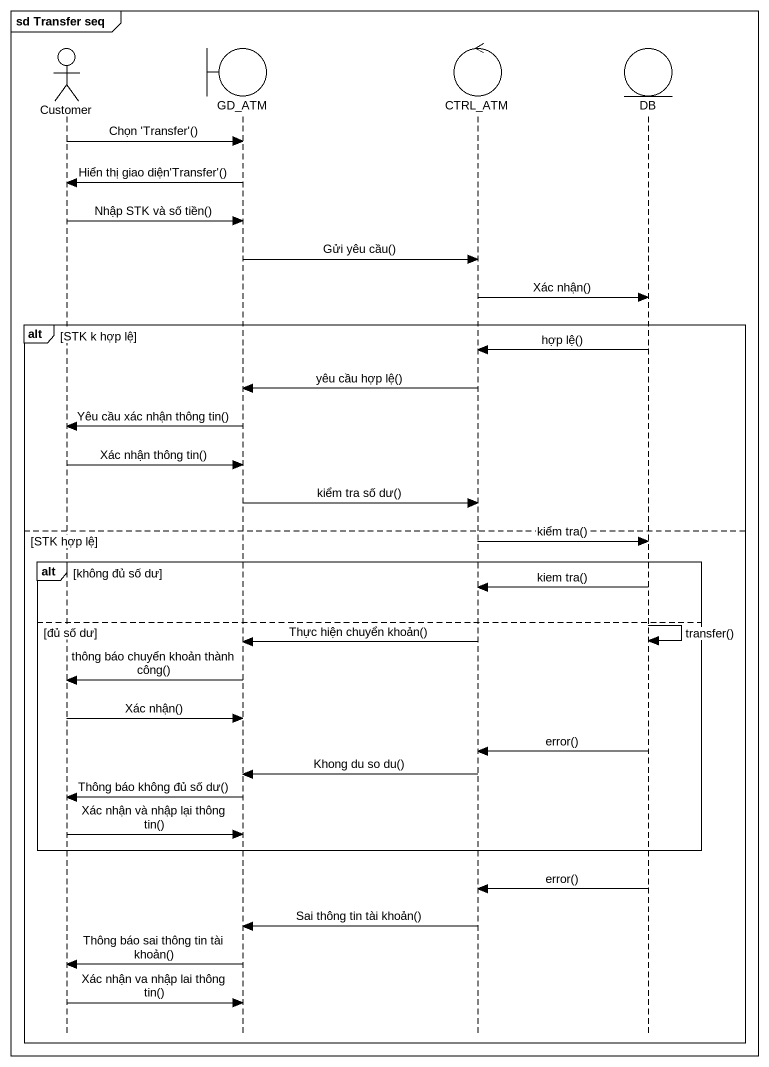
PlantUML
@startuml
mainframe sd Transfer seq
hide footbox
actor Customer
boundary GD_ATM
control CTRL_ATM
entity DB

Customer -> GD_ATM : Chọn 'Transfer'()
GD_ATM -> Customer : Hiển thị giao diện'Transfer'()
Customer -> GD_ATM : Nhập STK và số tiền()
GD_ATM -> CTRL_ATM : Gửi yêu cầu()
CTRL_ATM -> DB : Xác nhận()
alt STK k hợp lệ
  DB -> CTRL_ATM : hợp lệ()
  CTRL_ATM -> GD_ATM : yêu cầu hợp lệ()
  GD_ATM -> Customer : Yêu cầu xác nhận thông tin()
  Customer -> GD_ATM : Xác nhận thông tin()
  GD_ATM -> CTRL_ATM : kiểm tra số dư()
else STK hợp lệ
  CTRL_ATM -> DB : kiểm tra()
  alt không đủ số dư
    DB -> CTRL_ATM : kiem tra()
  else đủ số dư
    DB -> DB : transfer()
    CTRL_ATM -> GD_ATM : Thực hiện chuyển khoản()
    GD_ATM -> Customer : thông báo chuyển khoản thành công()
    Customer -> GD_ATM : Xác nhận()
    DB -> CTRL_ATM : error()
    CTRL_ATM -> GD_ATM : Khong du so du()
    GD_ATM -> Customer : Thông báo không đủ số dư()
    Customer -> GD_ATM : Xác nhận và nhập lại thông tin()
  end
  DB -> CTRL_ATM : error()
  CTRL_ATM -> GD_ATM : Sai thông tin tài khoản()
  GD_ATM -> Customer : Thông báo sai thông tin tài khoản()
  Customer -> GD_ATM : Xác nhận va nhập lai thông tin()
end
@enduml
